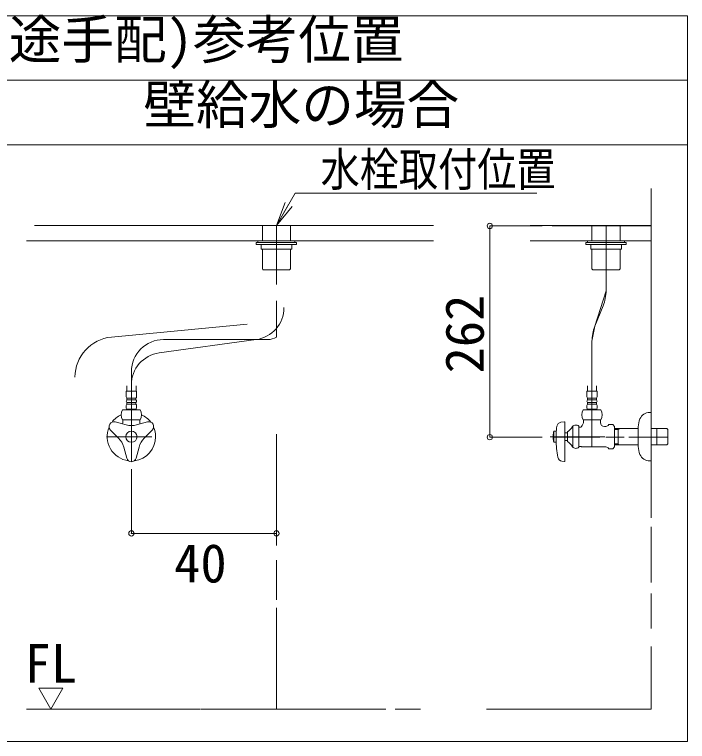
# Model space of a CAD drawing. Units: millimetres, scale not verified. Extents: x -749335 to 2004, y -1439 to 92633.
# Drawn here: x -1324 to -812, y -1408 to -856 of the extents above; entities that cross this region are included whole.
import ezdxf
from ezdxf.enums import TextEntityAlignment as Align

# ---------------------------------------------------------------- set-up
doc = ezdxf.new("R2010")
doc.units = ezdxf.units.MM
doc.header["$LTSCALE"] = 10
doc.header["$PDMODE"] = 32
doc.header["$PDSIZE"] = 4
doc.layers.add('2-1_什器図', color=7, linetype='Continuous', lineweight=15)
doc.styles.add('ＭＳ ゴシック', font='')
doc.styles.get('ＭＳ ゴシック').set_extended_font_data('MS Gothic')

msp = doc.modelspace()

# ---------------------------------------------------------------- linework, layer by layer
at = {"layer": '2-1_什器図', "lineweight": 18}
for p, q in [((-1853.55, -857.23), (-812.3, -857.23)), ((-1853.55, -906.23), (-812.3, -906.23))]:
    msp.add_line(p, q, dxfattribs=at)
at = {"layer": '2-1_什器図'}
for p, q in [((-1332.93, -955.23), (-812.3, -955.23)), ((-839.87, -988.3), (-839.87, -1016.86)), ((-839.87, -988.3), (-839.87, -1078.21)), ((-1124.68, -1016.48), (-1110.53, -991.98)), ((-1110.53, -991.98), (-926.78, -991.98)), ((-1124.68, -1016.48), (-1118.14, -999.03)), ((-1124.68, -1016.48), (-1115.49, -1000.56)), ((-1124.68, -1016.48), (-1112.84, -1002.1)), ((-1308.57, -1016.48), (-1005.24, -1016.48)), ((-1005.24, -1016.48), (-1307.61, -1016.48)), ((-1135.4, -1016.48), (-1135.4, -1028.12)), ((-1124.68, -1016.51), (-1124.68, -1061.33)), ((-1113.96, -1028.12), (-1113.96, -1016.48)), ((-913.6, -1016.86), (-915.25, -1016.86)), ((-839.87, -1016.86), (-913.6, -1016.86)), ((-884.88, -1028.12), (-884.88, -1016.48)), ((-874.17, -1066.07), (-874.17, -1016.48)), ((-863.45, -1016.48), (-863.45, -1028.12)), ((-839.87, -1016.86), (-839.87, -1051.64)), ((-1314.55, -1028.12), (-1302.29, -1028.12)), ((-1005.24, -1028.12), (-1307.75, -1028.12)), ((-1139.99, -1029.34), (-1139.99, -1030.87)), ((-1109.37, -1029.34), (-1139.99, -1029.34)), ((-1139.99, -1030.87), (-1109.37, -1030.87)), ((-1138.77, -1028.12), (-1110.59, -1028.12)), ((-1138.77, -1029.34), (-1138.77, -1028.12)), ((-1110.59, -1029.34), (-1138.77, -1029.34)), ((-1113.04, -1030.87), (-1136.32, -1030.87)), ((-1136.32, -1030.87), (-1136.32, -1034.55)), ((-1113.04, -1034.55), (-1113.04, -1030.87)), ((-1110.59, -1028.12), (-1110.59, -1029.34)), ((-1109.37, -1030.87), (-1109.37, -1029.34)), ((-1109.37, -1030.26), (-1109.37, -1030.87)), ((-931.74, -1028.12), (-913.89, -1028.12)), ((-839.87, -1028.12), (-915.26, -1028.12)), ((-914.93, -1028.12), (-839.87, -1028.12)), ((-889.48, -1030.87), (-889.48, -1029.34)), ((-889.48, -1029.34), (-858.85, -1029.34)), ((-889.48, -1030.26), (-889.48, -1030.87)), ((-858.85, -1030.87), (-889.48, -1030.87)), ((-888.25, -1028.12), (-888.25, -1029.34)), ((-860.08, -1028.12), (-888.25, -1028.12)), ((-888.25, -1029.34), (-860.08, -1029.34)), ((-885.8, -1030.87), (-862.53, -1030.87)), ((-885.8, -1034.55), (-885.8, -1030.87)), ((-862.53, -1030.87), (-862.53, -1034.55)), ((-860.08, -1029.34), (-860.08, -1028.12)), ((-858.85, -1029.34), (-858.85, -1030.87)), ((-1136.32, -1034.55), (-1113.04, -1034.55)), ((-1135.4, -1034.55), (-1135.4, -1049.49)), ((-1113.96, -1049.49), (-1113.96, -1034.55)), ((-862.53, -1034.55), (-885.8, -1034.55)), ((-884.88, -1049.49), (-884.88, -1034.55)), ((-863.45, -1034.55), (-863.45, -1049.49)), ((-1134.94, -1049.95), (-1135.4, -1049.49)), ((-1134.78, -1050.1), (-1134.94, -1049.95)), ((-1134.78, -1050.1), (-1115.12, -1050.1)), ((-1115.12, -1050.1), (-1114.57, -1050.1)), ((-1114.42, -1049.95), (-1114.57, -1050.1)), ((-1113.96, -1049.49), (-1114.42, -1049.95)), ((-884.88, -1049.49), (-884.43, -1049.95)), ((-884.43, -1049.95), (-884.27, -1050.1)), ((-883.72, -1050.1), (-884.27, -1050.1)), ((-864.06, -1050.1), (-883.72, -1050.1)), ((-864.06, -1050.1), (-863.91, -1049.95)), ((-863.91, -1049.95), (-863.45, -1049.49)), ((-1124.68, -1073.72), (-1124.68, -1101.26)), ((-839.87, -1071.37), (-839.87, -1095.14)), ((-876.39, -1077.53), (-882.65, -1093.05)), ((-1250.09, -1101.25), (-1147.01, -1091.43)), ((-839.87, -1089.17), (-839.87, -1112.41)), ((-1213.77, -1113.31), (-1140.13, -1103.16)), ((-1210.43, -1103.16), (-1140.13, -1103.16)), ((-1131.23, -1103.16), (-1140.13, -1103.16)), ((-839.87, -1102.78), (-839.87, -1231.75)), ((-884.87, -1104.5), (-884.87, -1184.61)), ((-839.87, -1125.36), (-839.87, -1238.69)), ((-1234.93, -1127.66), (-1234.93, -1137.58)), ((-1231.01, -1142.47), (-1238.85, -1142.47)), ((-1238.85, -1142.47), (-1238.85, -1146.6)), ((-1238.44, -1138.24), (-1238.44, -1142.47)), ((-1234.93, -1137.58), (-1234.93, -1195.94)), ((-1234.93, -1137.58), (-1234.93, -1195.94)), ((-1231.4, -1142.47), (-1231.4, -1138.24)), ((-1231.01, -1146.6), (-1231.01, -1142.47)), ((-888.79, -1142.47), (-880.95, -1142.47)), ((-888.79, -1146.6), (-888.79, -1142.47)), ((-888.4, -1142.47), (-888.4, -1138.24)), ((-881.36, -1138.24), (-881.36, -1142.47)), ((-880.95, -1142.47), (-880.95, -1146.6)), ((-1238.3, -1147.68), (-1231.56, -1147.68)), ((-1238.3, -1148.9), (-1238.3, -1147.68)), ((-1231.56, -1147.68), (-1231.56, -1148.9)), ((-881.51, -1147.68), (-888.24, -1147.68)), ((-888.24, -1147.68), (-888.24, -1148.9)), ((-881.51, -1148.9), (-881.51, -1147.68)), ((-1238.85, -1153.34), (-1238.85, -1155.33)), ((-1231.56, -1148.9), (-1238.3, -1148.9)), ((-1238.3, -1151.04), (-1231.56, -1151.04)), ((-1238.3, -1152.27), (-1238.3, -1151.04)), ((-1231.56, -1152.27), (-1238.3, -1152.27)), ((-1231.56, -1151.04), (-1231.56, -1152.27)), ((-1231.01, -1155.33), (-1231.01, -1153.34)), ((-888.79, -1155.33), (-888.79, -1153.34)), ((-888.24, -1148.9), (-881.51, -1148.9)), ((-881.51, -1151.04), (-888.24, -1151.04)), ((-888.24, -1151.04), (-888.24, -1152.27)), ((-888.24, -1152.27), (-881.51, -1152.27)), ((-881.51, -1152.27), (-881.51, -1151.04)), ((-880.95, -1153.34), (-880.95, -1155.33)), ((-1241.59, -1156.56), (-1228.27, -1156.56)), ((-1238.24, -1155.94), (-1231.62, -1155.94)), ((-878.22, -1156.56), (-891.53, -1156.56)), ((-881.57, -1155.94), (-888.18, -1155.94)), ((-839.87, -1158.58), (-841.09, -1158.58)), ((-839.87, -1158.58), (-839.87, -1195.14)), ((-1228.27, -1164.09), (-1241.59, -1164.09)), ((-1241.36, -1164.09), (-1241.36, -1165.32)), ((-1241.36, -1164.09), (-1240.65, -1164.09)), ((-1240.65, -1164.09), (-1229.21, -1164.09)), ((-1229.21, -1164.09), (-1228.5, -1164.09)), ((-1228.5, -1164.09), (-1228.5, -1165.32)), ((-891.53, -1164.09), (-878.22, -1164.09)), ((-891.31, -1164.09), (-890.59, -1164.09)), ((-891.31, -1164.09), (-891.31, -1165.32)), ((-890.59, -1164.09), (-879.15, -1164.09)), ((-879.15, -1164.09), (-878.44, -1164.09)), ((-1247.24, -1165.75), (-1238.89, -1167.98)), ((-1222.62, -1165.75), (-1230.97, -1167.98)), ((-1228.5, -1165.32), (-1228.5, -1166.23)), ((-908.43, -1166.05), (-905.74, -1165.67)), ((-905.39, -1165.97), (-905.39, -1195.59)), ((-899.31, -1171.64), (-899.31, -1168.94)), ((-894.98, -1184.96), (-894.98, -1168.95)), ((-893.2, -1169.6), (-892.89, -1169.3)), ((-875.38, -1169.3), (-874.82, -1169.3)), ((-872.01, -1167.76), (-872.65, -1168.4)), ((-869.11, -1167.76), (-872.01, -1167.76)), ((-869.11, -1167.76), (-867.72, -1169.14)), ((-867.72, -1184.76), (-867.72, -1169.14)), ((-867.72, -1170.74), (-864.66, -1170.68)), ((-863.68, -1170.64), (-864.97, -1171.39)), ((-864.97, -1170.68), (-864.97, -1183.23)), ((-864.66, -1170.68), (-863.37, -1170.64)), ((-849.67, -1169.48), (-849.67, -1184.43)), ((-839.87, -1170.64), (-837.17, -1170.64)), ((-837.17, -1170.64), (-835.87, -1170.68)), ((-835.87, -1170.68), (-828.01, -1170.85)), ((-835.57, -1171.39), (-835.57, -1170.68)), ((-1250.79, -1171.9), (-1244.68, -1178.01)), ((-1219.07, -1171.9), (-1225.18, -1178.01)), ((-1124.68, -1174.94), (-1124.68, -1259.64)), ((-913.85, -1172.67), (-914.05, -1173.43)), ((-913.85, -1172.67), (-912.13, -1172.67)), ((-913.85, -1172.67), (-913.85, -1181.24)), ((-912.13, -1181.24), (-912.13, -1172.67)), ((-905.39, -1174.04), (-903.56, -1174.04)), ((-903.56, -1173.28), (-903.56, -1180.63)), ((-899.31, -1171.64), (-899.31, -1182.27)), ((-867.72, -1171.46), (-864.97, -1171.4)), ((-835.57, -1183.23), (-835.57, -1171.39)), ((-828.01, -1170.85), (-827.3, -1171.6)), ((-827.3, -1171.6), (-827.3, -1171.6)), ((-827.3, -1171.9), (-827.3, -1171.6)), ((-827.3, -1182.01), (-827.3, -1171.9)), ((-1253.92, -1176.95), (-1249.45, -1176.95)), ((-1253.3, -1176.95), (-1219.42, -1176.95)), ((-875.23, -1176.95), (-916.67, -1176.95)), ((-878.8, -1177.31), (-913.85, -1177.31)), ((-903.56, -1179.86), (-905.39, -1179.86)), ((-860.29, -1177.31), (-874.24, -1177.31)), ((-827.3, -1177.31), (-856.97, -1177.31)), ((-1238.48, -1193.22), (-1240.71, -1184.87)), ((-1231.38, -1193.22), (-1229.14, -1184.87)), ((-894.98, -1184.3), (-894.06, -1184.3)), ((-894.06, -1184.3), (-893.2, -1184.3)), ((-893.2, -1184.3), (-892.89, -1184.61)), ((-892.89, -1184.61), (-874.82, -1184.61)), ((-872.01, -1186.15), (-872.65, -1185.51)), ((-864.97, -1182.51), (-867.72, -1182.44)), ((-864.66, -1183.23), (-867.72, -1183.16)), ((-864.97, -1182.52), (-863.68, -1183.26)), ((-863.37, -1183.26), (-864.66, -1183.23)), ((-850.27, -1183.26), (-863.37, -1183.26)), ((-849.67, -1183.26), (-850.27, -1183.26)), ((-837.17, -1183.26), (-839.87, -1183.26)), ((-835.87, -1183.23), (-837.17, -1183.26)), ((-828.01, -1183.06), (-835.87, -1183.23)), ((-827.3, -1182.31), (-828.01, -1183.06)), ((-827.3, -1182.31), (-827.3, -1182.01)), ((-827.3, -1182.31), (-827.3, -1182.31)), ((-907.71, -1195.61), (-905.74, -1195.89)), ((-1124.68, -1217.64), (-1124.68, -1256.2)), ((-839.87, -1245.36), (-839.87, -1287.8)), ((-1124.68, -1270.66), (-1124.68, -1300.99)), ((-839.87, -1296.08), (-839.87, -1322.6)), ((-1124.68, -1306.96), (-1124.68, -1383.98)), ((-839.87, -1336.38), (-839.87, -1383.98)), ((-1305.37, -1368.06), (-1286.99, -1368.06)), ((-1296.18, -1383.98), (-1305.37, -1368.06)), ((-1286.99, -1368.06), (-1296.18, -1383.98)), ((-1314.55, -1383.98), (-1212.57, -1383.98)), ((-1296.18, -1383.98), (-1224.05, -1383.98)), ((-1212.57, -1383.98), (-1182.44, -1383.98)), ((-1209.7, -1383.98), (-1196.31, -1383.98)), ((-1181.97, -1383.98), (-1044.4, -1383.98)), ((-1169.06, -1383.98), (-1041.46, -1383.98)), ((-1034.51, -1383.98), (-1015.24, -1383.98)), ((-965.03, -1383.98), (-839.87, -1383.98)), ((-931.74, -1383.98), (-839.87, -1383.98))]:
    msp.add_line(p, q, dxfattribs=at)
at = {"layer": '2-1_什器図', "color": 4, "lineweight": 9}
for p, q in [((-962.49, -1016.86), (-962.49, -1177.31)), ((-962.49, -1016.86), (-922.82, -1016.86)), ((-962.49, -1177.31), (-922.82, -1177.31)), ((-1234.93, -1250.4), (-1234.93, -1201.65)), ((-1124.68, -1250.4), (-1124.68, -1201.65)), ((-1234.93, -1250.4), (-1124.68, -1250.4))]:
    msp.add_line(p, q, dxfattribs=at)
at = {"layer": '2-1_什器図', "lineweight": 18}
msp.add_lwpolyline([(-812.3, -857.23), (-812.3, -1408.48), (-1332.93, -1408.48)], dxfattribs=at)
at = {"layer": '2-1_什器図'}
for points in [[(-931.74, -1016.48), (-913.93, -1016.48), (-839.87, -1016.48)], [(-884.87, -1184.61), (-884.87, -1104.5), (-882.65, -1093.05), (-874.17, -1066.07), (-874.17, -1016.48)], [(-1114.57, -1050.1), (-1114.63, -1050.1), (-1125.9, -1050.1)], [(-884.27, -1050.1), (-884.21, -1050.1), (-872.94, -1050.1)], [(-1238.3, -1155.94), (-1238.6, -1156.25), (-1238.6, -1156.56)], [(-1231.25, -1156.56), (-1231.25, -1156.25), (-1231.56, -1155.94)], [(-888.55, -1156.56), (-888.55, -1156.25), (-888.24, -1155.94)], [(-881.51, -1155.94), (-881.2, -1156.25), (-881.2, -1156.56)], [(-878.44, -1164.09), (-878.44, -1165.32), (-878.44, -1166.23)], [(-893.2, -1169.6), (-894.06, -1169.6), (-894.98, -1169.6)], [(-863.37, -1170.64), (-850.27, -1170.64), (-849.67, -1170.64)], [(-912.13, -1181.24), (-913.85, -1181.24), (-914.01, -1180.63)], [(-899.31, -1182.27), (-899.31, -1184.61), (-899.31, -1184.81)], [(-867.72, -1184.76), (-869.11, -1186.15), (-872.01, -1186.15)], [(-841.09, -1195.33), (-839.87, -1195.33), (-839.87, -1195.14)]]:
    msp.add_lwpolyline(points, dxfattribs=at)
msp.add_circle((-1234.93, -1176.95), 4.29, dxfattribs=at)
for centre, radius, start, end in [((-904.79, -1066.07), 30.62, 338.0274, 0), ((-1143.48, -1078.89), 24.5, 277.85, 0), ((-854.25, -1104.5), 30.62, 158.0274, 180), ((-1247.18, -1131.74), 30.62, 95.4458, 180), ((-1210.43, -1127.66), 24.5, 90, 180), ((-1131.23, -1090.91), 12.25, 270, 302.324), ((-1210.43, -1137.58), 24.5, 97.85, 180), ((-1237.53, -1146.6), 1.32, 180, 234.4322), ((-1232.33, -1146.6), 1.32, 305.5678, 0), ((-887.48, -1146.6), 1.32, 180, 234.4322), ((-882.27, -1146.6), 1.32, 305.5678, 0), ((-1237.53, -1149.97), 1.32, 125.5678, 234.4322), ((-1237.53, -1153.34), 1.32, 125.5678, 180), ((-1232.33, -1149.97), 1.32, 305.5678, 54.4322), ((-1232.33, -1153.34), 1.32, 0, 54.4322), ((-887.48, -1149.97), 1.32, 125.5678, 234.4322), ((-887.48, -1153.34), 1.32, 125.5678, 180), ((-882.27, -1149.97), 1.32, 305.5678, 54.4322), ((-882.27, -1153.34), 1.32, 0, 54.4322), ((-1236, -1160.32), 6.74, 146.007, 213.993), ((-1238.24, -1155.33), 0.613, 180, 270), ((-1231.62, -1155.33), 0.613, 270, 0), ((-1233.86, -1160.32), 6.74, 326.007, 33.993), ((-885.95, -1160.32), 6.74, 146.007, 213.993), ((-888.18, -1155.33), 0.613, 180, 270), ((-881.57, -1155.33), 0.613, 270, 0), ((-883.8, -1160.32), 6.74, 326.007, 33.993), ((-841.09, -1166.54), 7.96, 90, 156.4435), ((-1234.93, -1176.95), 18.38, 115.1507, 143.0569), ((-1234.93, -1176.95), 18.38, 36.9431, 64.8493), ((-834.35, -1169.48), 15.31, 156.4435, 180), ((-1234.93, -1176.95), 18.38, 156.9431, 263.0569), ((-1248.19, -1169.3), 3.67, 75, 225), ((-1247.13, -1165.32), 5.77, 340.6411, 0), ((-1234.93, -1153.19), 15.31, 255, 285), ((-1225.43, -1166.23), 3.06, 180, 199.8361), ((-1221.67, -1169.3), 3.67, 315, 105), ((-1234.93, -1176.95), 18.38, 0, 23.0569), ((-866.25, -1176.73), 45.94, 170.4085, 177.2214), ((-907.92, -1169.69), 3.67, 98.0041, 170.4085), ((-905.7, -1165.97), 0.306, 0, 98.0041), ((-911.77, -1161.09), 14.7, 303.9592, 326.0408), ((-897.12, -1171.13), 3.06, 45.573, 143.1301), ((-897.07, -1165.32), 5.77, 316.4444, 0), ((-875.38, -1166.23), 3.06, 180, 270), ((-874.82, -1166.23), 3.06, 270, 315), ((-899.15, -1176.95), 15.31, 166.7029, 180), ((-1255.51, -1188.83), 15.31, 15, 45), ((-1234.93, -1176.95), 18.38, 276.9431, 0), ((-1214.35, -1188.83), 15.31, 135, 165), ((-899.15, -1176.95), 15.31, 180, 193.2971), ((-899.15, -1176.95), 15.31, 193.2971, 193.8865), ((-820.26, -1176.95), 91.91, 181.5275, 189.8029), ((-911.77, -1192.82), 14.7, 33.9592, 56.0408), ((-897.12, -1182.77), 3.06, 216.8699, 314.427), ((-874.82, -1187.67), 3.06, 45, 90), ((-834.35, -1184.43), 15.31, 180, 203.5565), ((-907.2, -1191.98), 3.67, 189.8029, 262), ((-841.09, -1187.37), 7.96, 203.5565, 270), ((-1234.93, -1192.27), 3.67, 195, 345), ((-905.7, -1195.59), 0.306, 262, 0)]:
    msp.add_arc(centre, radius, start, end, dxfattribs=at)
at = {"layer": '2-1_什器図', "color": 6}
for p in [(-962.49, -1016.86), (-962.49, -1177.31), (-1234.93, -1250.4), (-1124.68, -1250.4)]:
    msp.add_point(p, dxfattribs=at)

# ---------------------------------------------------------------- texts
at = {"layer": '2-1_什器図', "style": 'ＭＳ ゴシック'}
for s, p in [('止水栓(別途手配)参考位置', (-1508.08, -898.67)), ('壁給水の場合', (-1225.84, -948.13)), ('40 ', (-1202.42, -1296.52)), ('FL', (-1316.08, -1372.64))]:
    msp.add_text(s, height=29.33, dxfattribs=at).set_placement(p, align=Align.BOTTOM_LEFT)
at = {"layer": '2-1_什器図', "style": 'ＭＳ ゴシック', "width": 0.85}
msp.add_text('水栓取付位置', height=25.66, dxfattribs=at).set_placement((-1091.12, -994.38), align=Align.BOTTOM_LEFT)
at = {"layer": '2-1_什器図', "style": 'ＭＳ ゴシック'}
msp.add_text('262', height=29.33, rotation=90, dxfattribs=at).set_placement((-958.3, -1128.91), align=Align.BOTTOM_LEFT)

doc.saveas('drawing.dxf')
